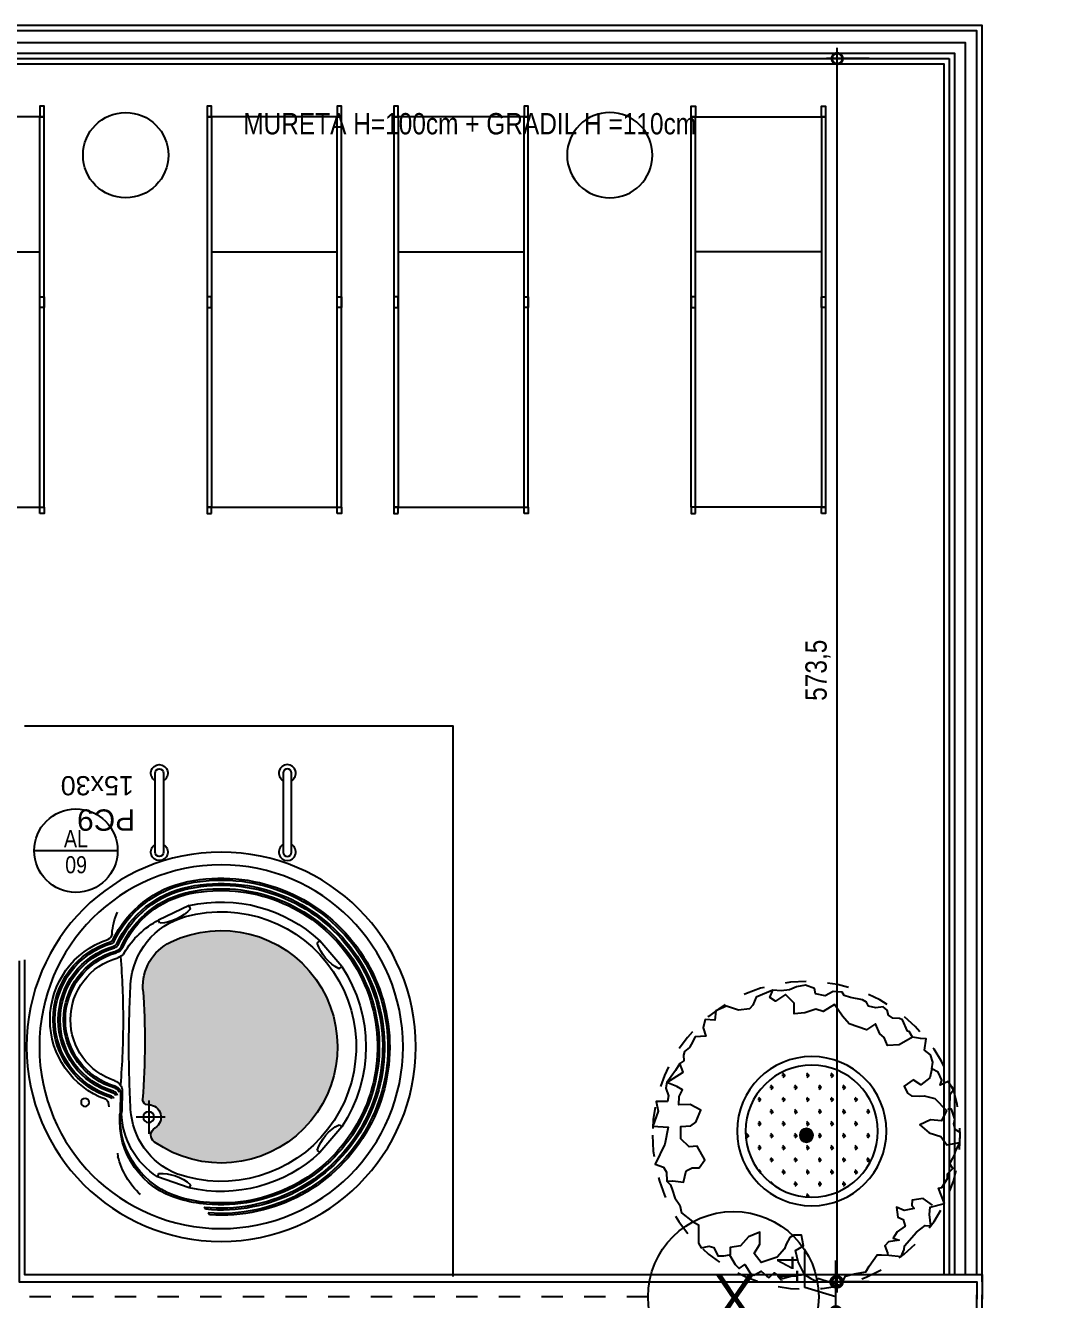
# Model space of a CAD drawing. Header units: metres. Extents: x -23 to 570, y -25 to 184.
# Drawn here: x 132.26 to 137.09, y 3.19 to 9.17 of the extents above; entities that cross this region are included whole.
import ezdxf
from ezdxf.enums import TextEntityAlignment as Align

# ---------------------------------------------------------------- set-up
doc = ezdxf.new("R2010")
doc.units = ezdxf.units.M
doc.header["$LTSCALE"] = 0.1
doc.linetypes.add('DUPLEX SUPERIOR$0$ESTILO_TQS_0004', pattern=[1.12, 0.5, -0.2, 0.01, -0.2, 0.01, -0.2])
doc.linetypes.add('DUPLEX SUPERIOR$0$HIDDEN', pattern=[0.375, 0.25, -0.125])
for name, color, linetype in [('ARQ-DIM', 2, 'Continuous'), ('ARQ-SIM', 1, 'Continuous'), ('ARQ-TXT', 2, 'Continuous'), ('DUPLEX SUPERIOR$0$12', 232, 'Continuous'), ('DUPLEX SUPERIOR$0$205', 7, 'DUPLEX SUPERIOR$0$ESTILO_TQS_0004'), ('DUPLEX SUPERIOR$0$28', 232, 'Continuous'), ('DUPLEX SUPERIOR$0$29', 232, 'Continuous'), ('DUPLEX SUPERIOR$0$9', 232, 'Continuous'), ('DUPLEX SUPERIOR$0$ARQ-ALV ACAB', 4, 'Continuous'), ('DUPLEX SUPERIOR$0$ARQ-ALV OSSO', 5, 'Continuous'), ('DUPLEX SUPERIOR$0$ARQ-AUX', 7, 'Continuous'), ('DUPLEX SUPERIOR$0$ARQ-AUX2', 2, 'Continuous'), ('DUPLEX SUPERIOR$0$ARQ-HID', 7, 'Continuous'), ('DUPLEX SUPERIOR$0$ARQ-HTC', 251, 'Continuous'), ('DUPLEX SUPERIOR$0$ARQ-MOB', 7, 'Continuous'), ('DUPLEX SUPERIOR$0$PA_MOB', 1, 'Continuous'), ('DUPLEX SUPERIOR$0$PA_PL_ARVORES', 98, 'Continuous')]:
    doc.layers.add(name, color=color, linetype=linetype)
doc.styles.add('Adesa', font='ARIALN.TTF')
doc.styles.add('DUPLEX SUPERIOR$0$Standard', font='arial.ttf')
doc.dimstyles.new('ADESA 1-0050', dxfattribs={"dimtxt": 0.1, "dimasz": 0.1, "dimexe": 0.05, "dimexo": 0.05, "dimgap": 0.03, "dimtad": 1, "dimdec": 1, "dimlfac": 100, "dimzin": 12, "dimtxsty": 'Adesa', "dimblk": 'DOTSMALL', "dimcen": 1, "dimdle": 0.05, "dimclrd": 1, "dimclre": 1, "dimclrt": 256, "dimazin": 3, "dimtm": 1e-09, "dimtfac": 1, "dimtdec": 1, "dimtmove": 1, "dimatfit": 0, "dimldrblk": 'DOTSMALL', "dimfxl": 0.8, "dimtvp": 2, "dimtolj": 1, "dimtzin": 0, "dimarcsym": 0})

# ---------------------------------------------------------------- blocks, each defined once
blk = doc.blocks.new('DUPLEX SUPERIOR$0$planta duplex inferior tipo 1')
at = {"layer": 'DUPLEX SUPERIOR$0$ARQ-ALV ACAB'}
for points in [[(-0.025, 0.0699), (-0.025, 5.96), (11.0749, 5.9601)], [(4.4649, 1.58), (4.4649, 0.1049), (0.15, 0.1049)]]:
    blk.add_lwpolyline(points, dxfattribs=at)
at = {"layer": 'DUPLEX SUPERIOR$0$ARQ-ALV ACAB', "elevation": 0}
for points in [[(11.095, 5.7801), (0.155, 5.78), (0.155, 0.1049)], [(0.15, 0.1049), (-0.025, 0.1049), (-0.025, -0.0101)]]:
    blk.add_lwpolyline(points, dxfattribs=at)
at = {"layer": 'DUPLEX SUPERIOR$0$ARQ-ALV OSSO'}
blk.add_lwpolyline([(4.4899, 1.575), (4.4899, 0.0699), (0, 0.0699), (0, -0.0101)], dxfattribs=at)
at = {"layer": 'DUPLEX SUPERIOR$0$ARQ-ALV OSSO', "elevation": 0}
blk.add_lwpolyline([(0, 0.0699), (0, -0.0101)], dxfattribs=at)
at = {"layer": 'DUPLEX SUPERIOR$0$ARQ-AUX'}
for p, q in [((11.095, 5.805, 0), (0.13, 5.8049, 0)), ((0.13, 5.8049, 0), (0.13, 0.1049, 0))]:
    blk.add_line(p, q, dxfattribs=at)
blk.add_lwpolyline([(0, 0.1049), (0, 5.935), (11.095, 5.9351)], dxfattribs=at)
at = {"layer": 'DUPLEX SUPERIOR$0$ARQ-AUX2'}
blk.add_line((0.15, 0.0699, 0), (0, 0.0699, 0), dxfattribs=at)
for points in [[(11.095, 5.8801), (0.055, 5.88), (0.055, 0.1049)], [(11.095, 5.8301), (0.105, 5.83), (0.105, 0.1049)]]:
    blk.add_lwpolyline(points, dxfattribs=at)
blk = doc.blocks.new('DUPLEX SUPERIOR$0$OPA_MOB_GHECp')
at = {"ltscale": 0.001}
for p, q in [((0.88, 0.28), (-0.95, 0.28)), ((-0.3167, -0.31), (-0.3167, 0.28)), ((-0.95, -0.31), (0.88, -0.31))]:
    blk.add_line(p, q, dxfattribs=at)
for points in [[(-0.95, 0.3), (-1, 0.3), (-1, 0.28), (-0.95, 0.28), (-0.95, 0.3)], [(-0.95, 0.3), (-0.95, -0.33), (0.88, -0.33), (0.88, 0.3), (-0.95, 0.3)], [(-0.0556, 0.28), (-0.1056, 0.28), (-0.1056, 0.3), (-0.0556, 0.3), (-0.0556, 0.28)], [(0.91, 0.28), (0.88, 0.28), (0.88, 0.3), (0.91, 0.3), (0.91, 0.28)], [(-0.95, -0.31), (-1, -0.31), (-1, -0.33), (-0.95, -0.33), (-0.95, -0.31)], [(-0.0556, -0.31), (-0.1056, -0.31), (-0.1056, -0.33), (-0.0556, -0.33), (-0.0556, -0.31)], [(0.91, -0.31), (0.88, -0.31), (0.88, -0.33), (0.91, -0.33), (0.91, -0.31)]]:
    blk.add_lwpolyline(points, dxfattribs=at)
blk = doc.blocks.new('DUPLEX SUPERIOR$0$MOB_TID_NusaDua_Garden Seat')
blk.add_circle((10.3868, 749.8546), 0.2)
blk = doc.blocks.new('DUPLEX SUPERIOR$0$alça')
blk.add_lwpolyline([(-0.02, 0), (-0.02, -0.37, 1), (0.02, -0.37), (0.02, 0, 1)], format="xyb", close=True)
for centre, start, end in [((0, 0), 300, 240), ((0, -0.37), 120, 60)]:
    blk.add_arc(centre, 0.04, start, end)
blk = doc.blocks.new('DUPLEX SUPERIOR$0$MOB_Jacuzzi-SPA J180 Quality')
h = blk.add_hatch()
h.set_pattern_fill('DOTS', color=251, scale=30, style=0)
h.set_pattern_definition([(4e-14, (-2e-12, 0), (0.9375, 1.875), [0, -1.875])])
h.paths.add_polyline_path([(333.01, -53.49), (278.51, -53.49), (278.51, -107.99, 0.414214)])
h.paths.add_polyline_path([(278.51, -53.49), (242.69, -53.49, -0.018763), (241.84, -80.26, 0.306451), (254.78, -102.55, 0.113107), (278.51, -107.99)])
h.paths.add_polyline_path([(333.01, -53.49, 0.414214), (278.51, 1.01), (278.51, -53.49)])
h.paths.add_polyline_path([(278.51, 1.01, 0.153802), (247.27, -8.83, 0.542604), (247.49, -15.54, -0.759815), (244.51, -26.28), (244.19, -26.28, 0.435355), (241.7, -28.96, -0.017198), (242.69, -53.49), (278.51, -53.49)])
h.paths.add_polyline_path([(766.01, -48.3), (1414.82, -48.3), (1414.82, 326.7), (766.01, 326.7)], flags=9)
for p, q in [((273.07, 25.32), (272.43, 24.42)), ((271.21, 22.71), (270.56, 21.79)), ((263.55, 12.69), (248.67, 7.44)), ((264.07, 11.19), (263.55, 12.69)), ((249.19, 5.94), (248.67, 7.44)), ((229.83, -3.64), (230.11, -2.07)), ((323.57, -4.91), (324.78, -3.88)), ((334.99, -15.91), (324.78, -3.88)), ((244.51, -28.28), (244.51, -12.7)), ((333.78, -16.94), (334.99, -15.91)), ((252.29, -20.49), (238.72, -20.49)), ((225.51, -27.38), (225.89, -25.28)), ((334.99, -91.07), (324.78, -103.1)), ((333.78, -90.04), (334.99, -91.07)), ((323.57, -102.07), (324.78, -103.1)), ((249.82, -111.46), (249.15, -112.9)), ((263.48, -119.65), (249.15, -112.9)), ((264.1, -118.18), (263.42, -119.62))]:
    blk.add_line(p, q)
for centre, radius in [((278.51, -53.49), 91.25), ((278.51, -53.49), 85.25), ((244.51, -20.49), 2.55), ((214.7, -27.38), 1.91)]:
    blk.add_circle(centre, radius)
for centre, radius, start, end in [((278.51, -53.49), 79, 258.57418, 93.94349), ((278.51, -53.49), 78.14, 258.57418, 94.45923), ((269.01, -18.84), 38.07, 105.0321, 184.70146), ((275.27, -33.11), 53.53, 93.91605, 107.53974), ((275.28, -32.91), 52.48, 93.91605, 107.53974), ((278.51, -53.49), 76.55, 258.57418, 95.46591), ((278.51, -53.49), 75.7, 258.57418, 96.02812), ((278.51, -53.49), 74.11, 258.57418, 95.33756), ((278.51, -53.49), 73.25, 258.57418, 95.33756), ((264.57, -10.41), 35.45, 132.25892, 166.39348), ((270.19, -20.52), 39.15, 105.90771, 182.10213), ((278.51, -53.49), 67.85, 46.99151, 102.73806), ((268.01, -23.12), 36.17, 122.33043, 178.78667), ((270.89, -26.2), 34.89, 112.51977, 176.57135), ((250.35, 26.38), 20.47, 266.74962, 312.08131), ((278.57, -53.57), 63.21, 254.52036, 109.44501), ((278.51, -53.49), 54.5, 244.18742, 124.97476), ((343.08, 1.3), 20.47, 197.64826, 242.97994), ((249.56, -12.11), 4, 124.97476, 238.91246), ((244.51, -20.49), 5.79, 270, 58.91246), ((278.51, -53.49), 67.85, 326.36331, 33.63669), ((-757.21, -51.89), 988.73, 1.1575, 1.73454), ((-756.43, -52.29), 988.73, 1.13611, 1.73454), ((237.98, -66.17), 39.72, 110.24146, 180), ((237.98, -66.17), 38.27, 106.89044, 180), ((223.54, -27.02), 2, 290.24146, 349.68956), ((226.74, -29.25), 0.319, 282.50499, 354.16282), ((226.74, -29.13), 1.29, 282.50499, 354.16282), ((771.94, -53.49), 536.68, 176.86179, 180), ((244.19, -28.78), 2.5, 90, 180), ((-114.25, -55.59), 356.95, 356.03658, 4.30745), ((237.98, -66.17), 37.42, 107.02334, 180), ((237.98, -66.17), 35.83, 106.4407, 180), ((237.98, -66.17), 34.98, 106.50961, 180), ((237.98, -66.17), 33.38, 105.90342, 180.00056), ((237.98, -66.17), 32.53, 105.77286, 180), ((227.56, -30.55), 1.29, 282.50499, 354.16282), ((227.56, -30.55), 2.14, 282.94713, 354.16282), ((227.11, -32.78), 5, 288.03622, 1.13611), ((228.35, -31.98), 2.14, 282.94713, 354.16282), ((228.32, -31.97), 3, 285.77286, 1.1575), ((-137.69, -65.99), 370.2, 0, 4.71345), ((237.98, -66.17), 30.11, 108.03622, 180), ((771.94, -53.49), 536.68, 180, 183.13821), ((237.98, -66.17), 39.72, 180, 251.39046), ((237.98, -66.17), 38.27, 180, 253.29985), ((237.98, -66.17), 37.42, 180, 253.86448), ((237.98, -66.17), 35.83, 180, 254.17001), ((237.98, -66.17), 34.98, 180, 254.17001), ((237.98, -66.17), 33.38, 180, 254.48303), ((237.98, -66.17), 32.53, 180, 254.48303), ((237.98, -66.17), 30.11, 180, 254.82318), ((-137.69, -65.99), 370.2, 355.39039, 360), ((271, -80.74), 35, 183.48619, 254.59393), ((264.79, -81.85), 23, 176.03658, 244.18742), ((228.79, -100.06), 5, 30.39051, 74.82318), ((343.08, -108.28), 20.47, 117.02006, 162.35174), ((227.62, -102.71), 2.15, 24.73231, 74.17001), ((227.62, -102.71), 3, 24.73231, 74.17001), ((227.94, -102.33), 4.15, 24.49346, 74.48303), ((227.94, -102.33), 5, 24.49346, 74.48303), ((272.76, -81.91), 46.7, 204.73231, 258.57418), ((272.76, -81.91), 45.11, 204.49346, 258.57418), ((272.76, -81.91), 44.26, 204.49346, 258.57418), ((268.19, -76.95), 40.68, 210.39051, 242.08844), ((224.34, -106.66), 3, 4.01813, 71.39046), ((226.69, -103.79), 1, 25.39979, 73.29985), ((257.19, -104.35), 29.93, 184.01813, 204.24829), ((227.3, -103.08), 1, 24.96607, 73.86448), ((272.76, -81.91), 50, 205.39979, 258.57418), ((272.76, -81.91), 49.15, 204.96607, 258.57418), ((272.76, -81.91), 47.55, 204.73231, 258.57418), ((278.51, -53.49), 67.85, 257.20799, 313.00849), ((248.91, -131.91), 20.47, 42.10286, 87.43455)]:
    blk.add_arc(centre, radius, start, end)
at = {"layer": 'DUPLEX SUPERIOR$0$PA_MOB'}
for p, q in [((240.26, -29.03), (240.26, -29.03)), ((244.51, -26.28), (244.19, -26.28)), ((240.26, -103.31), (240.26, -103.31)), ((221.68, -125.67), (221.68, -125.67)), ((221.68, -125.67), (221.68, -125.67))]:
    blk.add_line(p, q, dxfattribs=at)
blk.add_arc((209.51, -65.99), 23, 359.9999959699278, 4.04749781486915e-06, dxfattribs=at)
blk = doc.blocks.new('DUPLEX SUPERIOR$0$Vaso 70x70x70')
at = {"layer": 'DUPLEX SUPERIOR$0$ARQ-HTC'}
h = blk.add_hatch(dxfattribs=at)
h.set_pattern_fill('GRASS1', color=94, scale=0.1, style=0)
h.set_pattern_definition([(90, (0, 0), (-0.056568542, 0.056568542), [0.015, -0.098137085]), (45, (0, 0), (-0.056568542, 0.056568542), [0.015, -0.065]), (135, (0, 0), (-0.056568542, -0.056568542), [0.015, -0.065])])
h.paths.add_polyline_path([(155.933, 138.7003, 1), (155.313, 138.7003, 1)])
for radius in [0.35, 0.31]:
    blk.add_circle((155.623, 138.7003), radius)
blk = doc.blocks.new('DUPLEX SUPERIOR$0$arvore_01A')
at = {"layer": 'DUPLEX SUPERIOR$0$PA_PL_ARVORES'}
h = blk.add_hatch(color=256, dxfattribs=at)
h.dxf.hatch_style = 1
edge = h.paths.add_edge_path()
edge.add_arc((0, 0), 0.0152, 0, 360)
for points in [[(0.1549, -0.3139), (0.1201, -0.3006), (0.1188, -0.3083), (0.0982, -0.3211), (0.0879, -0.3211), (0.0751, -0.3327), (0.0648, -0.3262), (0.052, -0.3327), (0.0455, -0.3365), (0.037, -0.3392), (0.0162, -0.3493), (-0.0063, -0.3499), (-0.0133, -0.338), (-0.0261, -0.3354), (-0.0367, -0.3378), (-0.0598, -0.3301), (-0.0598, -0.3224), (-0.0638, -0.326), (-0.0934, -0.3273), (-0.1034, -0.3344), (-0.1222, -0.3225), (-0.1138, -0.3044), (-0.1254, -0.3083), (-0.1434, -0.2993), (-0.1511, -0.2852), (-0.1665, -0.2878), (-0.1832, -0.2826), (-0.1935, -0.2685), (-0.2194, -0.2727), (-0.2205, -0.2595), (-0.223, -0.2416), (-0.2359, -0.2339), (-0.2372, -0.23), (-0.2629, -0.2185), (-0.2654, -0.2121), (-0.2667, -0.1967), (-0.2731, -0.1864), (-0.2847, -0.1838), (-0.2924, -0.1749), (-0.2898, -0.1582), (-0.2937, -0.1415), (-0.3027, -0.1364), (-0.3078, -0.1274), (-0.313, -0.1005), (-0.3181, -0.0863), (-0.3258, -0.0812), (-0.3271, -0.0607), (-0.3168, -0.0427), (-0.322, -0.0209), (-0.3335, -0.0184), (-0.3412, 0.0022), (-0.3374, 0.0227), (-0.331, 0.0381), (-0.3284, 0.0573), (-0.3297, 0.0766), (-0.3143, 0.1142), (-0.2963, 0.1219), (-0.2873, 0.1296), (-0.2847, 0.154), (-0.2936, 0.1815), (-0.2831, 0.2059), (-0.2615, 0.208), (-0.2636, 0.2302), (-0.2442, 0.2348), (-0.2256, 0.2284), (-0.2243, 0.2528), (-0.2063, 0.2618), (-0.1999, 0.2656), (-0.1909, 0.2772), (-0.1819, 0.2797), (-0.1691, 0.2785), (-0.1632, 0.2877), (-0.1472, 0.2977), (-0.1203, 0.3169), (-0.1074, 0.3195), (-0.0894, 0.3131), (-0.0766, 0.3157), (-0.0768, 0.3415), (-0.0552, 0.3371), (-0.0208, 0.3494), (-0.0187, 0.3144), (0.0198, 0.3221), (0.0657, 0.3438), (0.0725, 0.3246), (0.084, 0.3182), (0.1046, 0.3169), (0.1123, 0.3092), (0.1252, 0.3041), (0.1419, 0.299), (0.1586, 0.2874), (0.1766, 0.2836), (0.1958, 0.2592), (0.2035, 0.2451), (0.2455, 0.2456), (0.2558, 0.2389), (0.2524, 0.2207), (0.2549, 0.2105), (0.2742, 0.2015), (0.2742, 0.1874), (0.2717, 0.1745), (0.2935, 0.1617), (0.3025, 0.1527), (0.2935, 0.1399), (0.3141, 0.1271), (0.3179, 0.1194), (0.3089, 0.1027), (0.3205, 0.0899), (0.323, 0.0847), (0.3128, 0.0732), (0.3256, 0.0539), (0.3192, 0.0321), (0.3166, 0.0039), (0.3256, -0.0102), (0.3308, -0.0205), (0.3256, -0.0282), (0.3413, -0.0777), (0.3205, -0.0888), (0.3166, -0.1029), (0.314, -0.1132), (0.3102, -0.135), (0.2973, -0.1427), (0.2716, -0.1606), (0.2716, -0.1709), (0.2729, -0.1876), (0.2757, -0.2156), (0.26, -0.2225), (0.2511, -0.2235), (0.2202, -0.2507), (0.2048, -0.2699), (0.2062, -0.2828), (0.1804, -0.2802), (0.1637, -0.2815), (0.1549, -0.3139)], [(0.1046, 0.3169), (0.1038, 0.3038), (0.1038, 0.3038), (0.1069, 0.2795), (0.0807, 0.2735), (0.0736, 0.2593), (0.0736, 0.2438), (0.0557, 0.2308), (0.0248, 0.2486), (0.026, 0.2664), (0.0081, 0.2854), (-0.0204, 0.2854), (-0.0216, 0.2628), (-0.03, 0.251), (-0.0573, 0.2403), (-0.0704, 0.264), (-0.0692, 0.2902), (-0.0883, 0.289), (-0.1037, 0.2818), (-0.1109, 0.2949), (-0.1203, 0.3169), (-0.1439, 0.2805), (-0.1632, 0.2877)], [(0.3166, 0.0039), (0.2879, 0.019), (0.2622, 0.0244), (0.2514, 0.0068), (0.227, 0.0109), (0.227, 0.0285), (0.2324, 0.0379), (0.2473, 0.046), (0.2581, 0.0501), (0.2771, 0.0663), (0.2893, 0.1028), (0.269, 0.119), (0.2473, 0.1055), (0.2202, 0.1055), (0.2311, 0.1312), (0.2514, 0.1501), (0.2554, 0.1731), (0.2717, 0.1731)], [(-0.223, -0.2416), (-0.2059, -0.2109), (-0.2045, -0.1848), (-0.2224, -0.1766), (-0.2306, -0.167), (-0.2532, -0.1574), (-0.2395, -0.1368), (-0.2532, -0.097), (-0.2711, -0.0819), (-0.2972, -0.0641), (-0.2815, -0.038), (-0.287, -0.0215), (-0.2787, 0.0032), (-0.276, 0.0279), (-0.3007, 0.0279), (-0.32, 0.0471), (-0.3049, 0.0705), (-0.3131, 0.0828), (-0.3297, 0.0766)], [(0.1591, -0.2871), (0.1439, -0.2656), (0.1476, -0.2405), (0.1586, -0.2401), (0.1663, -0.2449), (0.1707, -0.2226), (0.1637, -0.2051), (0.1858, -0.2081), (0.1915, -0.22), (0.2065, -0.2246), (0.2192, -0.2062), (0.2341, -0.1976), (0.2387, -0.2112), (0.2419, -0.1869), (0.251, -0.1782), (0.2672, -0.1847), (0.2735, -0.1852)], [(-0.1511, -0.2852), (-0.131, -0.2808), (-0.1149, -0.26), (-0.1259, -0.2426), (-0.1116, -0.2225), (-0.0958, -0.2302), (-0.0897, -0.2392), (-0.0889, -0.2561), (-0.09, -0.2676), (-0.0838, -0.2918), (-0.0563, -0.3187), (-0.0328, -0.3076), (-0.0355, -0.2822), (-0.0236, -0.2579), (-0.0053, -0.2789), (0.0028, -0.3054), (0.0217, -0.3191), (0.0162, -0.3493)]]:
    blk.add_lwpolyline(points, dxfattribs=at)
at = {"layer": 'DUPLEX SUPERIOR$0$PA_PL_ARVORES', "color": 253, "linetype": 'DUPLEX SUPERIOR$0$HIDDEN', "ltscale": 0.2}
blk.add_circle((0, 0), 0.35, dxfattribs=at)
at = {"layer": 'DUPLEX SUPERIOR$0$PA_PL_ARVORES'}
blk.add_circle((0, 0), 0.0152, dxfattribs=at)
blk = doc.blocks.new('DUPLEX SUPERIOR$0$layout dupl sup tipo 1')
at = {"layer": 'DUPLEX SUPERIOR$0$ARQ-MOB', "elevation": -0.1142}
blk.add_lwpolyline([(-34.24, -3.3591), (-34.24, -5.939), (-32.23, -5.939)], dxfattribs=at)
at = {"layer": 'DUPLEX SUPERIOR$0$ARQ-MOB', "xscale": -0.01, "yscale": 0.01, "zscale": 0.01}
blk.add_blockref('DUPLEX SUPERIOR$0$MOB_Jacuzzi-SPA J180 Quality', (-30.3674, -3.9016, -0.1142), dxfattribs=at)
at = {"layer": 'DUPLEX SUPERIOR$0$ARQ-MOB', "color": 251, "xscale": -2.061660891913631, "yscale": 2.061660891913631, "zscale": 2.061660891913631, "rotation": 270}
blk.add_blockref('DUPLEX SUPERIOR$0$arvore_01A', (-35.8956, -4.0213, -0.1142), dxfattribs=at)
at = {"layer": 'DUPLEX SUPERIOR$0$ARQ-MOB', "color": 251, "xscale": -1}
for name, p, rotation in [('DUPLEX SUPERIOR$0$Vaso 70x70x70', (-174.6212, -159.6638, -0.1142), 270), ('DUPLEX SUPERIOR$0$OPA_MOB_GHECp', (-35.6559, -7.8457, -0.1142), 270), ('DUPLEX SUPERIOR$0$MOB_TID_NusaDua_Garden Seat', (-45.3607, 741.2385, -0.1142), 180)]:
    blk.add_blockref(name, p, dxfattribs=dict(at, rotation=rotation))
at = {"layer": 'DUPLEX SUPERIOR$0$ARQ-MOB', "rotation": 180}
blk.add_blockref('DUPLEX SUPERIOR$0$alça', (-33.4625, -5.719, -0.1142), dxfattribs=at)
at = {"layer": 'DUPLEX SUPERIOR$0$ARQ-MOB', "xscale": -1, "rotation": 180}
blk.add_blockref('DUPLEX SUPERIOR$0$alça', (-32.8625, -5.719, -0.1142), dxfattribs=at)
at = {"layer": 'DUPLEX SUPERIOR$0$ARQ-MOB', "color": 251}
for name, p, rotation in [('DUPLEX SUPERIOR$0$OPA_MOB_GHECp', (-34.292, -7.8457, -0.1142), 90), ('DUPLEX SUPERIOR$0$OPA_MOB_GHECp', (-33.4166, -7.8457, -0.1142), 90), ('DUPLEX SUPERIOR$0$OPA_MOB_GHECp', (-32.0227, -7.8457, -0.1142), 90), ('DUPLEX SUPERIOR$0$MOB_TID_NusaDua_Garden Seat', (-22.3179, 741.2385, -0.1142), 180)]:
    blk.add_blockref(name, p, dxfattribs=dict(at, rotation=rotation))
blk = doc.blocks.new('DUPLEX SUPERIOR$0$EST-LO-012-BAR-R00')
at = {"layer": 'DUPLEX SUPERIOR$0$205'}
blk.add_line((-3517.85276, -320.501693), (1995.986055, -320.501693), dxfattribs=at)
at = {"layer": 'DUPLEX SUPERIOR$0$28'}
blk.add_circle((-3557.85276, -320.501693), 40, dxfattribs=at)
at = {"layer": 'DUPLEX SUPERIOR$0$12', "linetype": 'Continuous', "style": 'DUPLEX SUPERIOR$0$Standard'}
blk.add_text('15x30', height=9, dxfattribs=at).set_placement((-3276.790341, -564.617043))
at = {"layer": 'DUPLEX SUPERIOR$0$29', "style": 'DUPLEX SUPERIOR$0$Standard'}
blk.add_text('X', height=20, dxfattribs=at).set_placement((-3567.85276, -330.501693))
at = {"layer": 'DUPLEX SUPERIOR$0$9', "linetype": 'Continuous', "style": 'DUPLEX SUPERIOR$0$Standard'}
blk.add_text('PC9', height=10, dxfattribs=at).set_placement((-3277.39337, -549.006444))
blk = doc.blocks.new('DUPLEX SUPERIOR')
at = {"linetype": 'Continuous', "xscale": 0.01, "yscale": 0.01, "zscale": 0.01}
blk.add_blockref('DUPLEX SUPERIOR$0$EST-LO-012-BAR-R00', (0, 0), dxfattribs=at)
at = {"layer": 'DUPLEX SUPERIOR$0$ARQ-HID'}
blk.add_blockref('DUPLEX SUPERIOR$0$planta duplex inferior tipo 1', (-36.72, -3.2049, 0), dxfattribs=at)
at = {"layer": 'DUPLEX SUPERIOR$0$ARQ-HID', "xscale": -1, "rotation": 180}
blk.add_blockref('DUPLEX SUPERIOR$0$planta duplex inferior tipo 1', (-36.72, -3.2049, 0), dxfattribs=at)
at = {"layer": 'DUPLEX SUPERIOR$0$ARQ-MOB'}
blk.add_blockref('DUPLEX SUPERIOR$0$layout dupl sup tipo 1', (-0.025, 0.0591, 0.1142), dxfattribs=at)
blk = doc.blocks.new('_DotSmall')
at = {"color": 0, "linetype": 'ByBlock', "const_width": 0.5}
blk.add_lwpolyline([(-0.0625, 0, 1), (0.0625, 0, 1)], format="xyb", close=True, dxfattribs=at)
blk = doc.blocks.new('*D11')
at = {"layer": 'ARQ-DIM', "color": 1, "lineweight": -2, "transparency": 16777216}
for p, q in [((136.0653, 3.2249), (136.0653, 9.0598)), ((136.2145, 9.0098), (136.0153, 9.0098)), ((136.2145, 3.2749), (136.0153, 3.2749))]:
    blk.add_line(p, q, dxfattribs=at)
at = {"layer": 'Defpoints', "color": 0, "transparency": 16777216}
for p in [(136.0653, 9.0098), (136.2645, 9.0098, 0), (136.2645, 3.2749, 0)]:
    blk.add_point(p, dxfattribs=at)
at = {"layer": 'ARQ-DIM', "color": 1, "lineweight": -2, "transparency": 16777216, "xscale": 0.1, "yscale": 0.1, "zscale": 0.1}
for p, rotation in [((136.0653, 9.0098), 90), ((136.0653, 3.2749), 270)]:
    blk.add_blockref('_DotSmall', p, dxfattribs=dict(at, rotation=rotation))
at = {"layer": 'ARQ-DIM', "transparency": 16777216, "insert": (135.9752, 6.1424), "char_height": 0.1, "attachment_point": 5, "rotation": 90, "style": 'Adesa'}
blk.add_mtext('\\A1;573,5', dxfattribs=at)
blk = doc.blocks.new('TIPO COTA$0$Chamada_planta')
at = {"layer": 'ARQ-SIM'}
blk.add_line((-1.304, 0), (1.304, 0), dxfattribs=at)
blk.add_circle((0, 0), 1.304, dxfattribs=at)
at = {"layer": 'ARQ-SIM', "color": 2, "style": 'Adesa'}
for tag, p in [('NUMERO', (0, 0.234)), ('C.D.', (0, -0.272))]:
    blk.add_attdef(tag, text='', height=0.5, dxfattribs=at).set_placement(p, align=Align.MIDDLE_CENTER)
blk = doc.blocks.new('*D638')
at = {"layer": 'ARQ-DIM', "color": 1, "lineweight": -2, "transparency": 16777216}
for p, q in [((135.9138, 3.2485), (135.9138, 3.418)), ((136.0591, 3.2749), (136.0591, 3.3749)), ((136.0591, 3.2049), (135.9138, 3.2485)), ((136.2145, 3.2749), (136.0091, 3.2749)), ((136.0591, 3.1349), (136.0591, 3.2749)), ((136.0591, 3.1349), (136.0591, 3.2749)), ((136.2145, 3.1349), (136.0091, 3.1349)), ((136.0591, 3.1349), (136.0591, 3.0349))]:
    blk.add_line(p, q, dxfattribs=at)
at = {"layer": 'Defpoints', "color": 0, "transparency": 16777216}
for p in [(136.0591, 3.2749), (136.2645, 3.2749, 0), (136.2645, 3.1349)]:
    blk.add_point(p, dxfattribs=at)
at = {"layer": 'ARQ-DIM', "color": 1, "lineweight": -2, "transparency": 16777216, "xscale": 0.1, "yscale": 0.1, "zscale": 0.1}
for p, rotation in [((136.0591, 3.2749), 270), ((136.0591, 3.1349), 90)]:
    blk.add_blockref('_DotSmall', p, dxfattribs=dict(at, rotation=rotation))
at = {"layer": 'ARQ-DIM', "transparency": 16777216, "insert": (135.8336, 3.3332), "char_height": 0.1, "attachment_point": 5, "rotation": 90, "style": 'Adesa'}
blk.add_mtext('\\A1;14', dxfattribs=at)
blk = doc.blocks.new('*D505')
at = {"layer": 'ARQ-DIM', "color": 1, "lineweight": -2, "transparency": 16777216}
for p, q in [((136.0653, 3.2249), (136.0653, 9.0598)), ((136.2145, 9.0098), (136.0153, 9.0098)), ((136.2145, 3.2749), (136.0153, 3.2749))]:
    blk.add_line(p, q, dxfattribs=at)
at = {"layer": 'Defpoints', "color": 0, "transparency": 16777216}
for p in [(136.0653, 9.0098), (136.2645, 9.0098, 0), (136.2645, 3.2749, 0)]:
    blk.add_point(p, dxfattribs=at)
at = {"layer": 'ARQ-DIM', "color": 1, "lineweight": -2, "transparency": 16777216, "xscale": 0.1, "yscale": 0.1, "zscale": 0.1}
for p, rotation in [((136.0653, 9.0098), 90), ((136.0653, 3.2749), 270)]:
    blk.add_blockref('_DotSmall', p, dxfattribs=dict(at, rotation=rotation))
at = {"layer": 'ARQ-DIM', "transparency": 16777216, "insert": (135.9752, 6.1424), "char_height": 0.1, "attachment_point": 5, "rotation": 90, "style": 'Adesa'}
blk.add_mtext('\\A1;573,5', dxfattribs=at)

msp = doc.modelspace()

# ---------------------------------------------------------------- block references
at = {"rotation": 180}
msp.add_blockref('DUPLEX SUPERIOR', (100, 0), dxfattribs=at)

# ---------------------------------------------------------------- next in the draw order: block references
at = {"layer": 'ARQ-SIM'}
ref = msp.add_blockref('TIPO COTA$0$Chamada_planta', (132.4965, 5.2967), dxfattribs=dict(at, xscale=0.15, yscale=0.15, zscale=0.15))
ref.add_attrib('NUMERO', 'AL', dxfattribs={"color": 2, "height": 0.08, "style": 'Adesa'}).set_placement((132.4965, 5.353), align=Align.MIDDLE_CENTER)
ref.add_attrib('C.D.', '09', dxfattribs={"color": 2, "height": 0.08, "style": 'Adesa'}).set_placement((132.4973, 5.2306), align=Align.MIDDLE_CENTER)

# ---------------------------------------------------------------- next in the draw order: texts
at = {"layer": 'ARQ-TXT', "style": 'Adesa'}
msp.add_text('MURETA H=100cm + GRADIL H =110cm ', height=0.1, dxfattribs=at).set_placement((134.3583, 8.7045, -0.0226), align=Align.MIDDLE)

# ---------------------------------------------------------------- next in the draw order: dimensions: what is measured, and where the dimension line sits
at = {"layer": 'ARQ-DIM'}
for base, p1, p2, picture, middle in [((136.0653, 9.0098), (136.2645, 3.2749, 0), (136.2645, 9.0098, 0), '*D11', (135.9752, 6.1424)), ((136.0653, 9.0098), (136.2645, 3.2749, 0), (136.2645, 9.0098, 0), '*D505', (135.9752, 6.1424)), ((136.0591, 3.2749), (136.2645, 3.1349), (136.2645, 3.2749, 0), '*D638', (135.8336, 3.2785))]:
    dim = msp.add_linear_dim(base=base, p1=p1, p2=p2, angle=270, dimstyle='ADESA 1-0050', dxfattribs=at)
    dim.commit()
    dim.dimension.update_dxf_attribs({"geometry": picture, "text_midpoint": middle})

doc.saveas('drawing.dxf')
